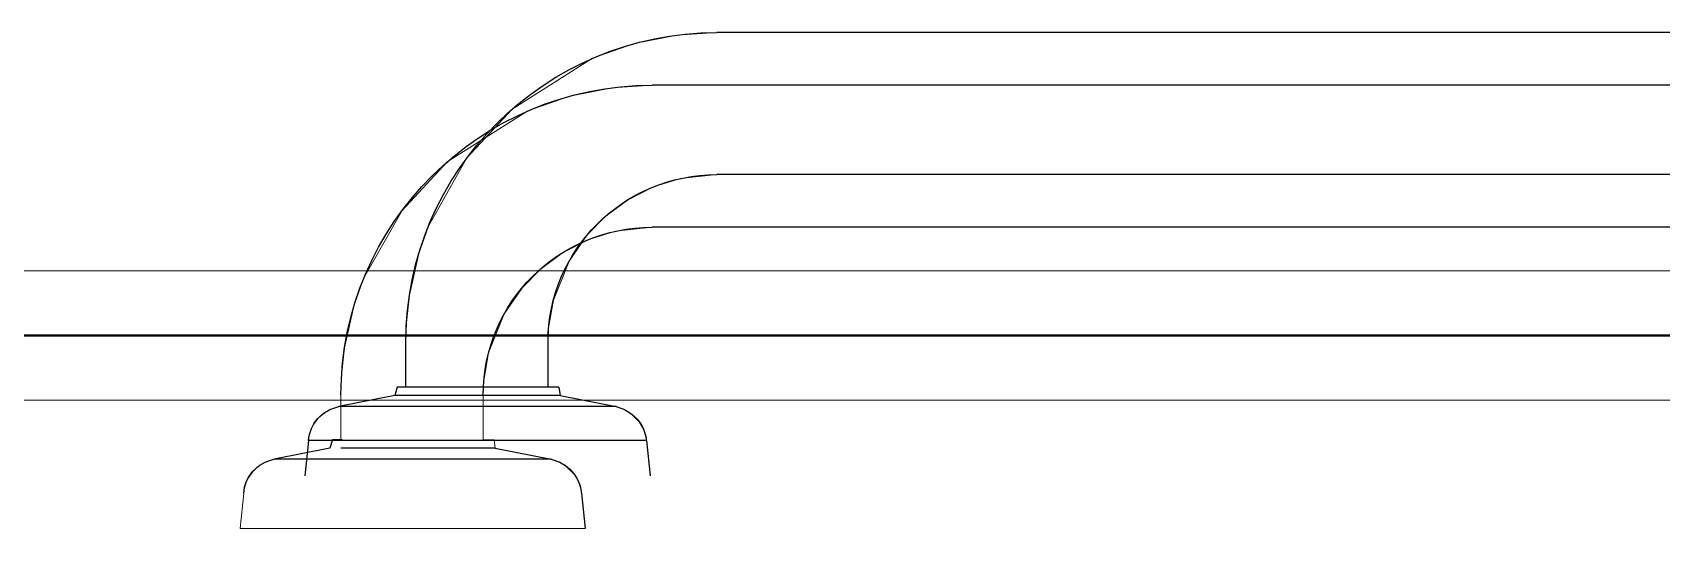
# Model space of a CAD drawing. Extents: x -14.2 to 52.3, y 2.5 to 90.9.
# Drawn here: x 41.5257 to 41.9037, y 16.584 to 16.6992 of the extents above; entities that cross this region are included whole.
import ezdxf

# ---------------------------------------------------------------- set-up
doc = ezdxf.new("R2010")
doc.units = 0
doc.layers.add('limpo_PINI-PSG-PE-0102-LAZ-R00$0$0-19', color=7, linetype='Continuous', lineweight=25, true_color=0x999999)
for name, color, linetype, lineweight in [('limpo_PINI-PSG-PE-0102-LAZ-R00$0$0-20', 7, 'Continuous', 5), ('limpo_PINI-PSG-PE-0102-LAZ-R00$0$A-WALL', 1, 'Continuous', 5), ('limpo_PINI-PSG-PE-0102-LAZ-R00$0$A-WALL-FNSH', 1, 'Continuous', 40), ('limpo_PINI-PSG-PE-0102-LAZ-R00$0$LAYOUT_AMB_LAZ_dwg', 8, 'Continuous', 5)]:
    doc.layers.add(name, color=color, linetype=linetype, lineweight=lineweight)
doc.layers.add('limpo_PINI-PSG-PE-0102-LAZ-R00$0$XR_ARQT', color=7, linetype='Continuous')
doc.layers.add('XR_ARQT', color=7, linetype='Continuous')

# ---------------------------------------------------------------- blocks, each defined once
blk = doc.blocks.new('limpo_PINI-PSG-PE-0102-LAZ-R00$0$LAZ GERAL - PNE_dwg-25011385-009 - PRE - PAV_ LAZER - GERAL')
at = {"layer": 'limpo_PINI-PSG-PE-0102-LAZ-R00$0$0-19'}
for points in [[(19.98521, -8.20315), (19.98521, -8.16338), (20.01764, -8.13123), (20.05741, -8.13123)], [(20.74643, -8.13123), (20.74643, -8.13123), (20.05741, -8.13123), (20.05741, -8.13123)], [(20.01821, -8.20315), (20.01821, -8.18171), (20.03569, -8.16423), (20.05741, -8.16423)], [(20.74643, -8.16423), (20.74643, -8.16423), (20.05741, -8.16423), (20.05741, -8.16423)], [(19.98521, -8.21358), (19.98521, -8.21358), (19.98521, -8.20314), (19.98521, -8.20314)], [(20.01821, -8.21359), (20.01821, -8.21359), (20.01821, -8.20315), (20.01821, -8.20315)], [(19.98267, -8.21556), (19.98267, -8.21556), (19.96969, -8.2181), (19.96969, -8.2181)], [(19.98323, -8.21359), (19.98323, -8.21359), (19.98267, -8.21556), (19.98267, -8.21556)], [(19.98521, -8.21556), (19.98521, -8.21556), (19.98267, -8.21556), (19.98267, -8.21556)], [(19.98549, -8.21359), (19.98549, -8.21359), (19.98323, -8.21359), (19.98323, -8.21359)], [(20.02103, -8.21556), (20.02103, -8.21556), (19.98521, -8.21556), (19.98521, -8.21556)], [(20.02075, -8.21359), (20.02075, -8.21359), (19.98549, -8.21359), (19.98549, -8.21359)], [(20.02075, -8.21359), (20.02075, -8.21359), (20.02103, -8.21556), (20.02103, -8.21556)], [(20.02103, -8.21556), (20.02103, -8.21556), (20.034, -8.2181), (20.034, -8.2181)], [(19.96264, -8.226), (19.96293, -8.22205), (19.96575, -8.21894), (19.96969, -8.2181)], [(19.97364, -8.2181), (19.97364, -8.2181), (19.96969, -8.2181), (19.96969, -8.2181)], [(20.034, -8.2181), (20.034, -8.2181), (19.97364, -8.2181), (19.97364, -8.2181)], [(20.034, -8.2181), (20.03767, -8.21894), (20.04077, -8.22205), (20.04105, -8.22628)], [(19.96264, -8.226), (19.96264, -8.226), (19.9618, -8.23418), (19.9618, -8.23418)], [(19.96744, -8.226), (19.96744, -8.226), (19.96264, -8.226), (19.96264, -8.226)], [(20.04105, -8.226), (20.04105, -8.226), (19.96744, -8.226), (19.96744, -8.226)], [(20.04105, -8.226), (20.04105, -8.226), (20.0419, -8.23418), (20.0419, -8.23418)]]:
    blk.add_open_spline(points, degree=3, dxfattribs=at)
at = {"layer": 'limpo_PINI-PSG-PE-0102-LAZ-R00$0$0-20', "flags": 128}
for points in [[(19.9618, -8.23418), (19.96264, -8.226), (19.96281, -8.22483), (19.96318, -8.22353), (19.96366, -8.22249), (19.96482, -8.22085), (19.96563, -8.22007), (19.96717, -8.21902), (19.96969, -8.2181), (19.98267, -8.21556), (19.98323, -8.21359), (19.98521, -8.21359), (19.98521, -8.20315), (19.98535, -8.19855), (19.98604, -8.19223), (19.98821, -8.18257), (19.99047, -8.17616), (19.99941, -8.16034), (20.00988, -8.14903), (20.02857, -8.13721), (20.03829, -8.13378), (20.04816, -8.13181), (20.05741, -8.13123), (20.74643, -8.13123)], [(20.74643, -8.16423), (20.05741, -8.16423), (20.04893, -8.16514), (20.0427, -8.16706), (20.03663, -8.17013), (20.03143, -8.174), (20.02732, -8.1782), (20.0231, -8.1843), (20.01946, -8.19335), (20.01835, -8.19983), (20.01821, -8.20315), (20.01821, -8.21359), (20.02075, -8.21359), (20.02103, -8.21556), (20.034, -8.2181), (20.03581, -8.21872), (20.03742, -8.21967), (20.0394, -8.22167), (20.04035, -8.22334), (20.04092, -8.22522), (20.04103, -8.226), (20.0419, -8.23418)]]:
    blk.add_lwpolyline(points, dxfattribs=at)
blk = doc.blocks.new('limpo_PINI-PSG-PE-0102-LAZ-R00$0$LAYOUT_AMB_LAZ_dwg-2867451-5PPE_008_LAZER__P_A_0_09_')
at = {"color": 9, "lineweight": 5, "flags": 128}
blk.add_lwpolyline([(50891.47, 10874.51), (50202.46, 10874.51), (50193.98, 10873.6), (50187.75, 10871.68), (50181.68, 10868.6), (50176.47, 10864.73), (50172.36, 10860.53), (50168.15, 10854.43), (50164.51, 10845.38), (50163.4, 10838.91), (50163.26, 10835.59), (50163.26, 10825.15), (50165.79, 10825.15), (50166.08, 10823.18), (50179.05, 10820.64), (50180.86, 10820.02), (50182.47, 10819.06), (50184.45, 10817.06), (50185.4, 10815.4), (50185.97, 10813.52), (50186.08, 10812.74), (50186.95, 10804.56), (50106.85, 10804.56), (50107.69, 10812.74), (50107.85, 10813.91), (50108.23, 10815.21), (50108.71, 10816.25), (50109.87, 10817.88), (50110.68, 10818.66), (50112.22, 10819.71), (50114.74, 10820.64), (50127.72, 10823.18), (50128.28, 10825.15), (50130.26, 10825.15), (50130.26, 10835.59), (50130.4, 10840.19), (50131.08, 10846.51), (50133.26, 10856.17), (50135.52, 10862.58), (50144.45, 10878.4), (50154.93, 10889.7), (50173.62, 10901.53), (50183.34, 10904.95), (50193.2, 10906.92), (50202.46, 10907.51), (50891.47, 10907.51)], dxfattribs=at)
at = {"color": 71, "lineweight": 25}
for points in [[(50130.26, 10835.59), (50130.26, 10875.35), (50162.69, 10907.51), (50202.46, 10907.51)], [(50891.47, 10907.51), (50891.47, 10907.51), (50202.46, 10907.51), (50202.46, 10907.51)], [(50163.26, 10835.59), (50163.26, 10857.02), (50180.74, 10874.51), (50202.46, 10874.51)], [(50891.47, 10874.51), (50891.47, 10874.51), (50202.46, 10874.51), (50202.46, 10874.51)], [(50127.72, 10823.18), (50127.72, 10823.18), (50114.74, 10820.64), (50114.74, 10820.64)], [(50128.28, 10825.15), (50128.28, 10825.15), (50127.72, 10823.18), (50127.72, 10823.18)], [(50130.54, 10825.15), (50130.54, 10825.15), (50128.28, 10825.15), (50128.28, 10825.15)], [(50166.08, 10823.18), (50166.08, 10823.18), (50130.26, 10823.18), (50130.26, 10823.18)], [(50166.08, 10823.18), (50166.08, 10823.18), (50179.05, 10820.64), (50179.05, 10820.64)], [(50107.69, 10812.74), (50107.97, 10816.69), (50110.79, 10819.79), (50114.74, 10820.64)], [(50118.69, 10820.64), (50118.69, 10820.64), (50114.74, 10820.64), (50114.74, 10820.64)], [(50179.05, 10820.64), (50179.05, 10820.64), (50118.69, 10820.64), (50118.69, 10820.64)], [(50179.05, 10820.64), (50182.72, 10819.79), (50185.82, 10816.69), (50186.1, 10812.46)], [(50186.1, 10812.74), (50186.1, 10812.74), (50186.95, 10804.56), (50186.95, 10804.56)]]:
    blk.add_open_spline(points, degree=3, dxfattribs=at)
blk = doc.blocks.new('limpo_PINI-PSG-PE-0102-LAZ-R00$0$A$C745163c0')
at = {"layer": 'limpo_PINI-PSG-PE-0102-LAZ-R00$0$A-WALL', "color": 170, "lineweight": 40}
blk.add_line((28478.69, -4980.19), (25910, -4980.19), dxfattribs=at)
at = {"layer": 'limpo_PINI-PSG-PE-0102-LAZ-R00$0$A-WALL', "color": 50}
blk.add_line((25895, -4995.19), (28491.34, -4995.19), dxfattribs=at)
at = {"layer": 'limpo_PINI-PSG-PE-0102-LAZ-R00$0$A-WALL-FNSH', "lineweight": 5}
blk.add_line((28466.05, -4965.19), (25925, -4965.19), dxfattribs=at)
at = {"layer": 'limpo_PINI-PSG-PE-0102-LAZ-R00$0$LAYOUT_AMB_LAZ_dwg', "color": 9}
blk.add_blockref('limpo_PINI-PSG-PE-0102-LAZ-R00$0$LAYOUT_AMB_LAZ_dwg-2867451-5PPE_008_LAZER__P_A_0_09_', (-22615.15, -15829.56), dxfattribs=at)
blk = doc.blocks.new('limpo_PINI-PSG-PE-0102-LAZ-R00')
at = {"layer": 'limpo_PINI-PSG-PE-0102-LAZ-R00$0$XR_ARQT', "xscale": 0.001000000000038553, "yscale": 0.001000000000038553, "zscale": 0.001000000000038553}
blk.add_blockref('limpo_PINI-PSG-PE-0102-LAZ-R00$0$A$C745163c0', (14.12396, 21.59203), dxfattribs=at)
at = {"layer": 'limpo_PINI-PSG-PE-0102-LAZ-R00$0$XR_ARQT'}
blk.add_blockref('limpo_PINI-PSG-PE-0102-LAZ-R00$0$LAZ GERAL - PNE_dwg-25011385-009 - PRE - PAV_ LAZER - GERAL', (21.66891, 24.81343), dxfattribs=at)

msp = doc.modelspace()

# ---------------------------------------------------------------- block references
at = {"layer": 'XR_ARQT'}
msp.add_blockref('limpo_PINI-PSG-PE-0102-LAZ-R00', (-0.04177, 0.01702), dxfattribs=at)

doc.saveas('drawing.dxf')
